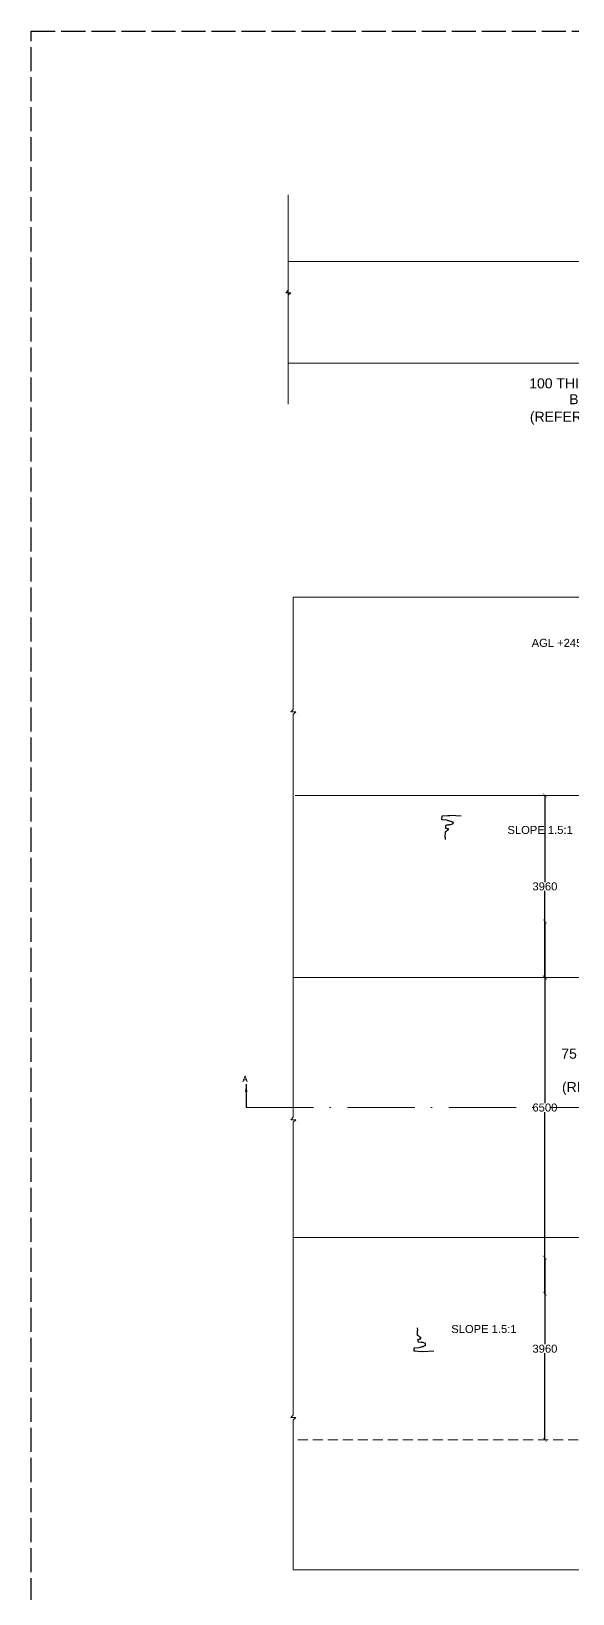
# Model space of a CAD drawing. Header units: feet. Extents: x 231797 to 1357550, y -93095 to 44152.
# Drawn here: x 243013.2 to 243148.4, y 17244.6 to 17635 of the extents above; entities that cross this region are included whole.
import ezdxf

# ---------------------------------------------------------------- set-up
doc = ezdxf.new("R2010")
doc.units = ezdxf.units.FT
doc.header["$LTSCALE"] = 2
doc.header["$MEASUREMENT"] = 0
for name, pattern in [('ACAD_ISO02W100', [15, 12, -3]), ('ACAD_ISO10W100', [18, 12, -3, 0, -3]), ('DASHED', [0.75, 0.5, -0.25])]:
    doc.linetypes.add(name, pattern=pattern)
doc.styles.add('ROMANT', font='romant')
doc.styles.get("Standard").update_dxf_attribs({"font": 'arial.ttf'})
doc.dimstyles.new('200SC', dxfattribs={"dimtxt": 2, "dimasz": 1, "dimexe": 0.18, "dimexo": 0.0625, "dimgap": 0.09, "dimtad": 0, "dimtih": 1, "dimtoh": 1, "dimdec": 0, "dimlfac": 200, "dimzin": 0, "dimdsep": 46, "dimtxsty": 'Standard', "dimblk": 'ARCHTICK', "dimcen": 0.09, "dimse1": 1, "dimse2": 1, "dimclrd": 256, "dimclre": 5, "dimclrt": 256, "dimadec": 0, "dimazin": 0, "dimtfac": 1, "dimtdec": 0, "dimtofl": 0, "dimtmove": 0, "dimatfit": 3, "dimfxl": 1, "dimtolj": 1, "dimtzin": 0, "dimarcsym": 0})
doc.dimstyles.new('Copy(2) of 100', dxfattribs={"dimtxt": 2, "dimasz": 2, "dimexe": 1.25, "dimexo": 0.625, "dimtad": 1, "dimdec": 0, "dimlfac": 100, "dimtxsty": 'Standard', "dimcen": 2, "dimse1": 1, "dimse2": 1, "dimclrd": 5, "dimclre": 5, "dimclrt": 6, "dimadec": 0, "dimazin": 0, "dimtfac": 1, "dimtdec": 0, "dimtmove": 1, "dimatfit": 3, "dimfxl": 1, "dimlwd": 30, "dimarcsym": 0})

# ---------------------------------------------------------------- blocks, each defined once
blk = doc.blocks.new('A$C717C14BF')
for p, q in [((0, 14.57), (6.64, 14.98)), ((5.56, 10.92), (5.02, 10.88)), ((5.02, 10.88), (5.09, 9.82)), ((5.09, 9.82), (5.64, 9.59)), ((5.8, 11.2), (5.56, 10.92)), ((6.07, 11.21), (5.8, 11.2)), ((6.32, 11.49), (6.07, 11.21)), ((7.38, 11.56), (6.32, 11.49)), ((6.64, 14.98), (7.19, 14.74)), ((7.19, 14.74), (8.25, 14.81)), ((7.63, 11.84), (7.38, 11.56)), ((8.43, 11.89), (7.63, 11.84)), ((8.25, 14.81), (11.47, 14.47)), ((8.94, 12.19), (8.43, 11.89)), ((11.87, 12.36), (8.94, 12.19)), ((11.47, 14.47), (12, 14.5)), ((12.12, 12.65), (11.87, 12.36)), ((12, 14.5), (12.12, 12.65)), ((5.64, 9.59), (6.18, 9.36)), ((6.18, 9.36), (6.73, 9.12)), ((6.73, 9.12), (7.53, 9.17)), ((7.53, 9.17), (7.81, 8.92)), ((7.81, 8.92), (9.14, 9)), ((8.74, 6.85), (7.94, 6.8)), ((7.94, 6.8), (7.99, 6)), ((7.99, 6), (8.27, 5.76)), ((8.27, 5.76), (8.53, 5.77)), ((8.53, 5.77), (8.82, 5.52)), ((9.25, 7.15), (8.74, 6.85)), ((8.82, 5.52), (9.1, 5.27)), ((9.1, 5.27), (9.66, 4.78)), ((9.14, 9), (9.42, 8.75)), ((9.78, 7.18), (9.25, 7.15)), ((9.42, 8.75), (9.7, 8.51)), ((9.66, 4.78), (9.93, 4.79)), ((9.7, 8.51), (9.78, 7.18)), ((10.12, 1.61), (9.86, 1.59)), ((9.86, 1.59), (9.95, 0)), ((9.93, 4.79), (10.12, 1.61))]:
    blk.add_line(p, q)
blk = doc.blocks.new('_ArchTick')
at = {"color": 0, "linetype": 'ByBlock', "const_width": 0.15}
blk.add_lwpolyline([(-0.5, -0.5), (0.5, 0.5)], dxfattribs=at)
blk = doc.blocks.new('*D156')
at = {"lineweight": -2, "ltscale": 0.25, "transparency": 16777216}
for p, q in [((243141.48, 17412.61), (243141.48, 17367.22)), ((243141.48, 17319.61), (243141.48, 17365))]:
    blk.add_line(p, q, dxfattribs=at)
at = {"layer": 'Defpoints', "color": 0, "ltscale": 0.25, "transparency": 16777216}
for p in [(243141.48, 17412.61), (243143.48, 17412.61), (243143.48, 17319.61)]:
    blk.add_point(p, dxfattribs=at)
at = {"lineweight": -2, "ltscale": 0.25, "transparency": 16777216}
for p, rotation in [((243141.48, 17412.61), 90), ((243141.48, 17319.61), 270)]:
    blk.add_blockref('_ArchTick', p, dxfattribs=dict(at, rotation=rotation))
at = {"lineweight": 13, "ltscale": 0.25, "transparency": 16777216, "insert": (243141.48, 17366.11), "char_height": 2, "attachment_point": 5}
blk.add_mtext('\\A1;6500', dxfattribs=at)
blk = doc.blocks.new('*D174')
at = {"lineweight": -2, "ltscale": 0.25, "transparency": 16777216}
for p, q in [((243141.48, 17328.6), (243141.48, 17306.96)), ((243141.48, 17283.1), (243141.48, 17304.74))]:
    blk.add_line(p, q, dxfattribs=at)
at = {"layer": 'Defpoints', "color": 0, "ltscale": 0.25, "transparency": 16777216}
for p in [(243137.45, 17328.6), (243137.45, 17283.1), (243141.48, 17283.1)]:
    blk.add_point(p, dxfattribs=at)
at = {"lineweight": -2, "ltscale": 0.25, "transparency": 16777216}
for p, rotation in [((243141.48, 17328.6), 90), ((243141.48, 17283.1), 270)]:
    blk.add_blockref('_ArchTick', p, dxfattribs=dict(at, rotation=rotation))
at = {"lineweight": 13, "ltscale": 0.25, "transparency": 16777216, "insert": (243141.48, 17305.85), "char_height": 2, "attachment_point": 5}
blk.add_mtext('\\A1;3960', dxfattribs=at)
blk = doc.blocks.new('*D175')
at = {"lineweight": -2, "ltscale": 0.25, "transparency": 16777216}
for p, q in [((243141.48, 17444.11), (243141.48, 17422.47)), ((243141.48, 17398.61), (243141.48, 17420.25))]:
    blk.add_line(p, q, dxfattribs=at)
at = {"layer": 'Defpoints', "color": 0, "ltscale": 0.25, "transparency": 16777216}
for p in [(243137.45, 17444.11), (243141.48, 17444.11), (243137.45, 17398.61)]:
    blk.add_point(p, dxfattribs=at)
at = {"lineweight": -2, "ltscale": 0.25, "transparency": 16777216}
for p, rotation in [((243141.48, 17444.11), 90), ((243141.48, 17398.61), 270)]:
    blk.add_blockref('_ArchTick', p, dxfattribs=dict(at, rotation=rotation))
at = {"lineweight": 13, "ltscale": 0.25, "transparency": 16777216, "insert": (243141.48, 17421.36), "char_height": 2, "attachment_point": 5}
blk.add_mtext('\\A1;3960', dxfattribs=at)

msp = doc.modelspace()

# ---------------------------------------------------------------- linework, layer by layer
at = {"color": 7, "lineweight": 13}
for p, q in [((243077.3907, 17566.9698), (243077.3907, 17594.1876)), ((243077.3907, 17570.3104), (243077.3907, 17580.1326)), ((243077.3907, 17570.3104), (243076.7657, 17569.6854)), ((243077.3907, 17569.6854), (243076.7657, 17569.6854)), ((243077.3907, 17569.6854), (243078.0157, 17569.6854)), ((243077.3907, 17569.0604), (243078.0157, 17569.6854)), ((243077.3907, 17541.8425), (243077.3907, 17569.0604)), ((243078.6617, 17465.585), (243078.0367, 17464.96)), ((243078.6617, 17464.96), (243078.0367, 17464.96)), ((243078.6617, 17464.96), (243079.2867, 17464.96)), ((243078.6617, 17464.335), (243079.2867, 17464.96)), ((243078.6617, 17363.6982), (243078.0367, 17363.0732)), ((243078.6617, 17363.6982), (243078.0367, 17363.0732)), ((243078.6617, 17363.0732), (243078.0367, 17363.0732)), ((243078.6617, 17363.0732), (243078.0367, 17363.0732)), ((243078.6617, 17363.0732), (243079.2867, 17363.0732)), ((243078.6617, 17362.4482), (243079.2867, 17363.0732)), ((243078.6617, 17363.0732), (243079.2867, 17363.0732)), ((243078.6617, 17362.4482), (243079.2867, 17363.0732)), ((243078.6617, 17289.2664), (243078.0367, 17288.6414)), ((243078.6617, 17289.2664), (243078.0367, 17288.6414)), ((243078.6617, 17288.6414), (243078.0367, 17288.6414)), ((243078.6617, 17288.6414), (243078.0367, 17288.6414)), ((243078.6617, 17288.6414), (243079.2867, 17288.6414)), ((243078.6617, 17288.0164), (243079.2867, 17288.6414)), ((243078.6617, 17288.6414), (243079.2867, 17288.6414)), ((243078.6617, 17288.0164), (243079.2867, 17288.6414))]:
    msp.add_line(p, q, dxfattribs=at)
at = {"color": 7, "lineweight": 13, "ltscale": 0.25}
for p, q in [((243077.3907, 17577.5099), (243209.2788, 17577.5099)), ((243241.2795, 17552.1122), (243077.3907, 17552.1122)), ((243078.6617, 17493.6177), (243078.6617, 17465.585)), ((243078.6617, 17493.6177), (243446.7201, 17493.6177)), ((243078.6617, 17464.335), (243078.6617, 17363.6982)), ((243217.2729, 17444.1104), (243079.1617, 17444.1104)), ((243078.6617, 17398.6104), (243217.2729, 17398.6104)), ((243078.6617, 17362.4482), (243078.6617, 17289.2664)), ((243217.2729, 17333.6104), (243078.6617, 17333.6104)), ((243078.6617, 17288.0164), (243078.6617, 17250.5963)), ((243078.6617, 17250.5963), (243447.6464, 17250.5963))]:
    msp.add_line(p, q, dxfattribs=at)
at = {"color": 7, "linetype": 'ACAD_ISO10W100', "lineweight": 13, "ltscale": 0.7}
msp.add_line((243066.892, 17366.1104), (243456.096, 17366.1104), dxfattribs=at)
at = {"color": 7, "linetype": 'DASHED', "lineweight": 13, "ltscale": 2.5}
msp.add_line((243217.2729, 17283.101), (243078.6617, 17283.101), dxfattribs=at)
at = {"linetype": 'ACAD_ISO02W100', "ltscale": 0.25}
msp.add_lwpolyline([(243013.2302, 17635.0433), (244038.8497, 17635.0433), (244038.8497, 16905.0498), (243013.2302, 16905.0498)], close=True, dxfattribs=at)

# ---------------------------------------------------------------- block references
at = {"color": 7, "lineweight": 13, "xscale": -0.403450272831833, "yscale": 0.4034502728100051, "zscale": 0.4034502728138903}
msp.add_blockref('A$C717C14BF', (243120.5675, 17433.0611), dxfattribs=at)
at = {"color": 7, "lineweight": 13, "xscale": 0.403450272831833, "yscale": 0.403450272831833, "zscale": 0.403450272831833, "rotation": 180}
msp.add_blockref('A$C717C14BF', (243113.7108, 17311.0804), dxfattribs=at)

# ---------------------------------------------------------------- texts
at = {"color": 7, "lineweight": 13}
for s, p in [('100 THICK  IN CC LINING  ', (243137.5624, 17545.8137)), ('BED &SIDES', (243147.5614, 17541.853)), ('(REFER ITEM NO 14 OF NOTES) ', (243137.7362, 17537.4861)), ('75 THICK  IN CC LINING  ', (243145.5726, 17378.3119)), ('(REFER ITEM NO 14 OF NOTES) ', (243145.7464, 17369.9843))]:
    msp.add_text(s, height=2.5, dxfattribs=at).set_placement(p)
at = {"color": 7, "lineweight": 13, "style": 'ROMANT'}
msp.add_text('A', height=1.5, dxfattribs=at).set_placement((243066.0225, 17372.5102))
at = {"color": 7, "lineweight": 13, "char_height": 2, "attachment_point": 5}
for s, insert in [('AGL +245.870', (243147.2197, 17482.2114)), ('SLOPE 1.5:1', (243140.2838, 17435.4609)), ('SLOPE 1.5:1', (243126.2482, 17310.7599))]:
    msp.add_mtext(s, dxfattribs=dict(at, insert=insert))

# ---------------------------------------------------------------- dimensions: what is measured, and where the dimension line sits
at = {"color": 7, "lineweight": 13, "ltscale": 0.25}
for base, p1, p2, angle, text, picture, middle in [((243141.4824, 17444.1104), (243137.4535, 17398.6104), (243137.4535, 17444.1104), 270, '3960', '*D175', (243141.4824, 17421.3604)), ((243141.4824, 17412.6104), (243143.4779, 17319.6104), (243143.4779, 17412.6104), 90, '6500', '*D156', (243141.4824, 17366.1104)), ((243141.4824, 17283.101), (243137.4535, 17328.601), (243137.4535, 17283.101), 90, '3960', '*D174', (243141.4824, 17305.851))]:
    dim = msp.add_linear_dim(base=base, p1=p1, p2=p2, angle=angle, text=text, dimstyle='200SC', dxfattribs=at)
    dim.commit()
    dim.dimension.update_dxf_attribs({"geometry": picture, "text_midpoint": middle})

# ---------------------------------------------------------------- leaders
msp.add_leader([(243066.892, 17371.993), (243066.892, 17366.1104)], dimstyle='Copy(2) of 100', override={"dimgap": 0.625, "dimtad": 0, "dimclrd": 256}, dxfattribs=at)

doc.saveas('drawing.dxf')
